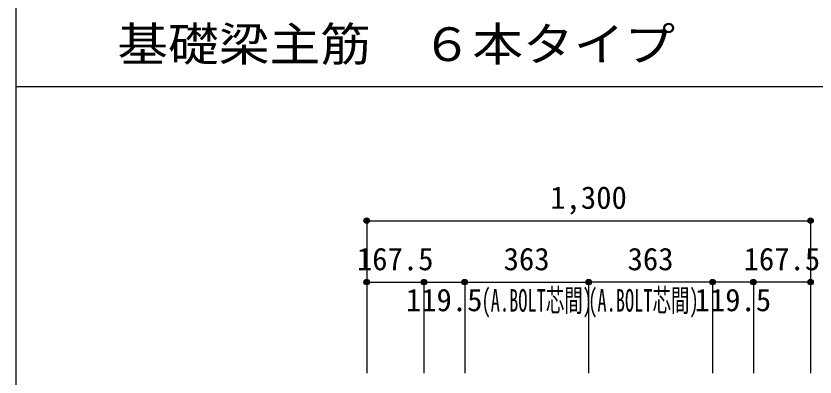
# Model space of a CAD drawing. Units: millimetres at full size, sheet at 1:30. Extents: x -5973 to 5954, y -4195 to 4201.
# Drawn here: x -5973 to -3633, y -1073 to -15 of the extents above; entities that cross this region are included whole.
import ezdxf
from ezdxf.enums import TextEntityAlignment as Align

# ---------------------------------------------------------------- set-up
doc = ezdxf.new("R2010")
doc.units = ezdxf.units.MM
doc.header["$LTSCALE"] = 30
doc.header["$PDMODE"] = 32
doc.header["$PDSIZE"] = 15
for name, color, linetype in [('0-7_文字', 4, 'Continuous'), ('0-D_寸法', 4, 'Continuous'), ('6-7_文字', 7, 'Continuous'), ('F-0_枠', 6, 'Continuous')]:
    doc.layers.add(name, color=color, linetype=linetype)
doc.styles.add('ＭＳ ゴシック', font='')
doc.styles.get('ＭＳ ゴシック').set_extended_font_data('MS Gothic')

msp = doc.modelspace()

# ---------------------------------------------------------------- linework, layer by layer
at = {"layer": '0-D_寸法'}
for p, q in [((-4945.8, -615.12), (-4945.8, -795.12)), ((-4945.8, -615.12), (-4945.8, -795.12)), ((-4945.8, -615.12), (-3645.8, -615.12)), ((-4945.8, -615.12), (-3645.8, -615.12)), ((-3645.8, -615.12), (-3645.8, -1062.16)), ((-4945.8, -795.12), (-4778.3, -795.12)), ((-4945.8, -795.12), (-4945.8, -1062.16)), ((-4778.3, -795.12), (-4778.3, -1062.16)), ((-4778.3, -795.12), (-4658.8, -795.12)), ((-4658.8, -795.12), (-4658.8, -1062.16)), ((-4658.8, -795.12), (-4295.8, -795.12)), ((-3932.8, -795.12), (-4295.8, -795.12)), ((-4295.8, -795.12), (-4295.8, -1062.16)), ((-3813.3, -795.12), (-3932.8, -795.12)), ((-3932.8, -795.12), (-3932.8, -1062.16)), ((-3645.8, -795.12), (-3813.3, -795.12)), ((-3813.3, -795.12), (-3813.3, -1062.16)), ((-3645.8, -795.12), (-3645.8, -1062.16))]:
    msp.add_line(p, q, dxfattribs=at)
for centre, radius in [((-4945.8, -615.12), 8), ((-4945.8, -615.12), 7.2), ((-3645.8, -615.12), 8), ((-3645.8, -615.12), 7.2), ((-4945.8, -615.12), 6.4), ((-4945.8, -615.12), 5.6), ((-4945.8, -615.12), 4.8), ((-4945.8, -615.12), 4), ((-4945.8, -615.12), 3.2), ((-4945.8, -615.12), 2.4), ((-4945.8, -615.12), 1.6), ((-4945.8, -615.12), 0.8), ((-3645.8, -615.12), 6.4), ((-3645.8, -615.12), 5.6), ((-3645.8, -615.12), 4.8), ((-3645.8, -615.12), 4), ((-3645.8, -615.12), 3.2), ((-3645.8, -615.12), 2.4), ((-3645.8, -615.12), 1.6), ((-3645.8, -615.12), 0.8), ((-4945.8, -795.12), 8), ((-4945.8, -795.12), 7.2), ((-4945.8, -795.12), 6.4), ((-4945.8, -795.12), 5.6), ((-4945.8, -795.12), 4.8), ((-4945.8, -795.12), 4), ((-4945.8, -795.12), 3.2), ((-4945.8, -795.12), 2.4), ((-4945.8, -795.12), 1.6), ((-4945.8, -795.12), 0.8), ((-4778.3, -795.12), 8), ((-4778.3, -795.12), 7.2), ((-4778.3, -795.12), 6.4), ((-4778.3, -795.12), 5.6), ((-4778.3, -795.12), 4.8), ((-4778.3, -795.12), 4), ((-4778.3, -795.12), 3.2), ((-4778.3, -795.12), 2.4), ((-4778.3, -795.12), 1.6), ((-4778.3, -795.12), 0.8), ((-4658.8, -795.12), 8), ((-4658.8, -795.12), 7.2), ((-4658.8, -795.12), 6.4), ((-4658.8, -795.12), 5.6), ((-4658.8, -795.12), 4.8), ((-4658.8, -795.12), 4), ((-4658.8, -795.12), 3.2), ((-4658.8, -795.12), 2.4), ((-4658.8, -795.12), 1.6), ((-4658.8, -795.12), 0.8), ((-4295.8, -795.12), 8), ((-4295.8, -795.12), 7.2), ((-4295.8, -795.12), 6.4), ((-4295.8, -795.12), 5.6), ((-4295.8, -795.12), 4.8), ((-4295.8, -795.12), 4), ((-4295.8, -795.12), 3.2), ((-4295.8, -795.12), 2.4), ((-4295.8, -795.12), 1.6), ((-4295.8, -795.12), 0.8), ((-3932.8, -795.12), 8), ((-3932.8, -795.12), 7.2), ((-3932.8, -795.12), 6.4), ((-3932.8, -795.12), 5.6), ((-3932.8, -795.12), 4.8), ((-3932.8, -795.12), 4), ((-3932.8, -795.12), 3.2), ((-3932.8, -795.12), 2.4), ((-3932.8, -795.12), 1.6), ((-3932.8, -795.12), 0.8), ((-3813.3, -795.12), 8), ((-3813.3, -795.12), 7.2), ((-3813.3, -795.12), 6.4), ((-3813.3, -795.12), 5.6), ((-3813.3, -795.12), 4.8), ((-3813.3, -795.12), 4), ((-3813.3, -795.12), 3.2), ((-3813.3, -795.12), 2.4), ((-3813.3, -795.12), 1.6), ((-3813.3, -795.12), 0.8), ((-3645.8, -795.12), 8), ((-3645.8, -795.12), 7.2), ((-3645.8, -795.12), 6.4), ((-3645.8, -795.12), 5.6), ((-3645.8, -795.12), 4.8), ((-3645.8, -795.12), 4), ((-3645.8, -795.12), 3.2), ((-3645.8, -795.12), 2.4), ((-3645.8, -795.12), 1.6), ((-3645.8, -795.12), 0.8)]:
    msp.add_circle(centre, radius, dxfattribs=at)
at = {"layer": '0-D_寸法', "color": 7}
for p in [(-4945.8, -615.12), (-4945.8, -615.12), (-3645.8, -615.12), (-4945.8, -795.12), (-4778.3, -795.12), (-4658.8, -795.12), (-4295.8, -795.12), (-3932.8, -795.12), (-3813.3, -795.12), (-3645.8, -795.12)]:
    msp.add_point(p, dxfattribs=at)
at = {"layer": 'F-0_枠'}
msp.add_line((-5972.88, 4201.15), (-5972.88, -4195.24), dxfattribs=at)
at = {"layer": 'F-0_枠', "color": 2}
msp.add_line((-5972.88, -222.05), (3723.6, -222.05), dxfattribs=at)

# ---------------------------------------------------------------- texts
at = {"layer": '0-7_文字', "style": 'ＭＳ ゴシック', "width": 0.6}
for p in [(-4609.54, -901.4), (-4297.06, -901.4)]:
    msp.add_text('(A.BOLT芯間)', height=65.98, dxfattribs=at).set_placement(p, align=Align.BOTTOM_LEFT)
at = {"layer": '0-D_寸法', "style": 'ＭＳ ゴシック'}
for s, p in [('1,300', (-4408.3, -600.12)), ('167.5', (-4974.55, -780.12)), ('363', (-4544.8, -780.12)), ('363', (-4181.8, -780.12)), ('167.5', (-3842.05, -780.12)), ('119.5', (-4831.05, -900.12)), ('119.5', (-3985.55, -900.12))]:
    msp.add_text(s, height=65.98, dxfattribs=at).set_placement(p, align=Align.BOTTOM_LEFT)
at = {"layer": '6-7_文字', "color": 2, "style": 'ＭＳ ゴシック', "width": 1.1}
msp.add_text('\u3000\u3000基礎梁主筋\u3000６本タイプ', height=98.97, dxfattribs=at).set_placement((-5972.88, -177.05), align=Align.BOTTOM_LEFT)

doc.saveas('drawing.dxf')
